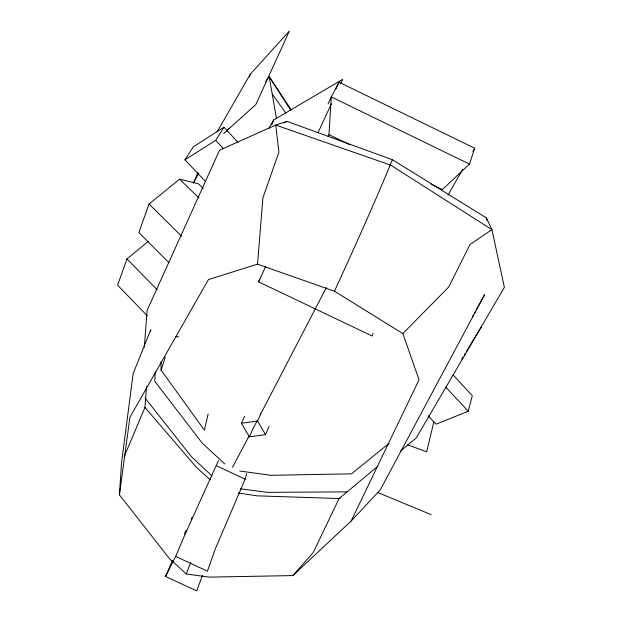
<?xml version="1.0" encoding="UTF-8"?>
<svg xmlns="http://www.w3.org/2000/svg" width="622" height="622" viewBox="0 0 622 622"><rect width="100%" height="100%" fill="white"/><g stroke="black" fill="none" stroke-linecap="round" stroke-linejoin="round"><path stroke-width="0.93" d="M155.282 371.513L154.73 381.208L202.166 443.051L224.76 463.958M328.097 136.381L328.968 134.647L331.293 96.908L338.998 82.174L474.71 148.246L469.478 164.084L442.343 189.578L431.007 184.081M476.18 309.943L484.616 294.641L380.252 489.911L351.15 521.065L292.861 575.575L209.171 577.123L186.227 573.966L169.565 558.758L119.44 494.871L121.5 463.056L133.155 373.62L150.757 329.652L150.617 331.573M124.105 456.875L144.957 407.394L146.535 386.278M144.327 347.177L147.111 310.378L219.574 150.159L275.74 125.061L287.076 121.383L392.381 159.714L486.388 217.894L491.932 229.658L504.38 287.333L416.305 437.849L400.755 450.888M119.44 494.871L129.897 417.346L208.432 279.55L257.531 264.163L262.896 197.78L278.913 152.25L275.74 125.061L390.764 165.164L491.932 229.658L470.007 244.5L448.672 287.053L402.854 333.579L419.041 379.801L351.15 521.065M208.137 414.019L204.358 430.097L161.082 370.106L161.075 361.468M433.837 421.848L426.676 451.805L407.698 444.878M428.091 415.745L436.108 424.173L468.249 411.251L472.285 395.724L453.189 375.066M202.461 575.451L196.684 590.9L165.545 576.485L175.668 556.441L207.414 571.167L215.329 548.814L245.13 479.197L246.615 473.599M249.445 77.042L250.254 74.251L289.331 31.1L255.86 104.48L223.671 133.606M392.381 159.714C374.234 203.938 354.377 247.688 334.48 291.22L402.854 333.579M161.082 370.106L165.273 357.222M148.3 241.352L126.942 258.954L117.62 285.203L147.336 315.836M203.223 188.458L198.364 183.77L179.571 179.19L149.047 204.039L138.885 232.519L168.896 262.632M373.107 333.26L372.104 335.989L258.55 281.836L265.485 266.838M175.668 556.441L184.936 534.679L218.524 460.435M186.227 573.966L190.752 562.529M271.853 124.462L273.641 120.015L342.706 79.336L340.685 83.706M193.909 182.464L197.866 172.698M244.609 416.211L241.406 423.287L249.406 436.838L265.524 434.646L268.968 426.606M165.545 576.485L172.496 560.484M265.524 434.646L257.594 420.993L260.719 413.887M249.406 436.838L253.317 427.967M328.089 103.96L331.293 96.908L469.478 164.084M335.794 89.226L338.998 82.174M184.454 533.971L186.064 530.442M191.319 518.981L192.128 517.216M318.036 132.626L331.378 103.796M258.55 281.836L259.848 279.231M326.363 287.512L260.245 414.858M253.519 427.718L257.104 420.861M232.457 467.309L249.041 436.139M472.425 316.738L473.365 315.043M474.298 313.34L475.239 311.638M193.209 183.156L198.885 173.009M447.949 195.222L462.76 169.215M472.798 151.605L474.71 148.246M268.852 128.381L273.641 120.015M217.078 131.957L250.254 74.251M461.726 359.088L462.737 357.432M464.253 354.96L465.256 353.312M466.267 351.655L467.783 349.183M468.786 347.527L481.397 326.892M205.633 181.655L184.921 159.862L215.694 140.331L223.967 127.183L237.798 142.143M184.921 159.862L193.489 146.683L223.967 127.183M226.836 131.172L229.223 128.109M265.617 81.326L269.202 76.731L291.213 109.869M292.861 575.575L313.231 552.538L339.099 498.533L377.873 466.243M389.053 443.4L351.508 473.847L270.928 475.301L239.641 471.009M340.802 497.647L339.099 498.533L256.948 495.843L238.226 492.997M283.546 122.915L287.076 121.383M241.406 423.287L257.594 420.993M347.029 491.885L267.522 492.336L240.636 488.838M175.917 336.759L178.693 336.774M257.531 264.163L334.48 291.22M377.678 492.484L431.186 514.658M216.464 465.769L245.13 479.197M328.968 134.647L349.898 144.786M210.228 479.756L196.715 467.658L144.957 407.394M212.024 475.97L191.49 456.727L145.097 398.026M179.571 179.19L198.954 197.983M149.047 204.039L181.5 236.15M126.942 258.954L157.249 289.798M215.694 140.331L223.625 148.837M445.772 387.133L468.249 411.251M272.218 94.07L285.786 112.955M290.661 110.032L269.202 76.731L276.463 118.514M486.388 217.894L487.034 220.686"/></g></svg>
